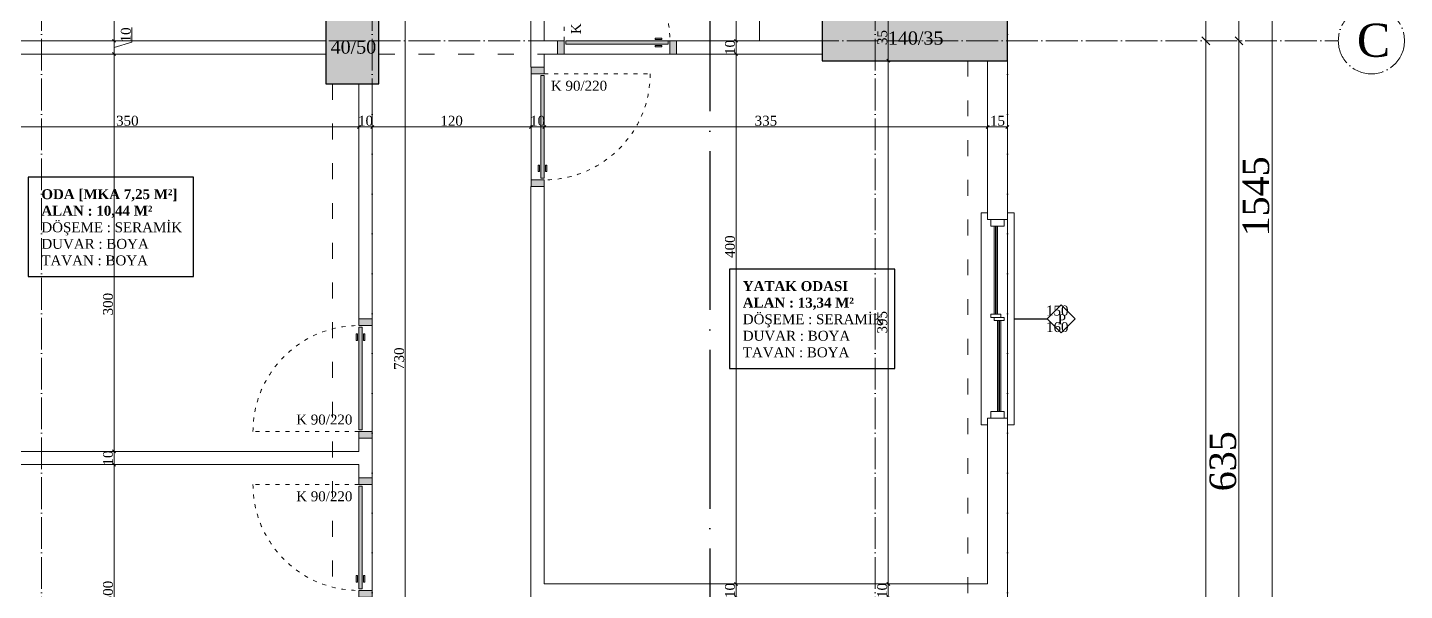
# Model space of a CAD drawing. Header units: metres. Extents: x -5196 to 34307, y 7076 to 19260.
# Drawn here: x 12352 to 13392, y 10301 to 10726 of the extents above; entities that cross this region are included whole.
import ezdxf

# ---------------------------------------------------------------- set-up
doc = ezdxf.new("R2010")
doc.units = ezdxf.units.M
doc.linetypes.add('ACAD_ISO03W100', pattern=[30, 12, -18])
doc.linetypes.add('ACAD_ISO04W100', pattern=[30, 24, -3, 0, -3])
doc.layers.add('YLZ-AKS', color=7, linetype='ACAD_ISO04W100', lineweight=5, true_color=0x2e2f36)
doc.layers.add('YLZ-TARAMA', color=7, linetype='Continuous', lineweight=5, true_color=0x686d6c)
for name, color, linetype, lineweight in [('YLZ-DUVAR', 151, 'Continuous', 20), ('YLZ-KAPI', 241, 'Continuous', 9), ('YLZ-PENCERE', 231, 'Continuous', 5), ('YLZ-TEFRİŞ', 191, 'Continuous', 20), ('YLZ-ÖLÇÜ', 251, 'Continuous', 5)]:
    doc.layers.add(name, color=color, linetype=linetype, lineweight=lineweight)
for name, color, linetype in [('YLZ-Kesit Çizgisi', 10, 'Continuous'), ('YLZ-KOLON', 191, 'Continuous'), ('YLZ-YAZI', 113, 'Continuous')]:
    doc.layers.add(name, color=color, linetype=linetype)
doc.layers.add('YLZ-KİRİŞ', color=123, linetype='ACAD_ISO03W100', lineweight=5, transparency=0.5)
doc.styles.add('ARIAL', font='times.ttf')
doc.dimstyles.new('YLZ - Dış Ölçü', dxfattribs={"dimscale": 2, "dimtxt": 10, "dimasz": 3, "dimexe": 1.25, "dimexo": 1, "dimgap": 1, "dimtad": 1, "dimdec": 1, "dimrnd": 0.5, "dimtxsty": 'ARIAL', "dimblk": 'OBLIQUE', "dimcen": 1, "dimclrd": 250, "dimclre": 250, "dimclrt": 150, "dimadec": 0, "dimazin": 0, "dimtfac": 1, "dimtdec": 1, "dimtmove": 1, "dimatfit": 3, "dimldrblk": 'OBLIQUE', "dimfxl": 0, "dimarcsym": 0})
doc.dimstyles.new('YLZ - İç Ölçü', dxfattribs={"dimscale": 0.75, "dimtxt": 10, "dimasz": 3, "dimexe": 1.25, "dimexo": 1, "dimgap": 1, "dimtad": 1, "dimdec": 1, "dimrnd": 0.5, "dimtxsty": 'ARIAL', "dimblk": 'OBLIQUE', "dimcen": 1, "dimclrd": 256, "dimclre": 256, "dimclrt": 125, "dimadec": 0, "dimazin": 0, "dimtfac": 1, "dimtdec": 1, "dimtmove": 1, "dimatfit": 3, "dimldrblk": 'OBLIQUE', "dimfxl": 0, "dimarcsym": 0})

# ---------------------------------------------------------------- blocks, each defined once
blk = doc.blocks.new('B.K Kolon Plan')
at = {"layer": 'YLZ-TARAMA'}
h = blk.add_hatch(dxfattribs=at)
h.set_pattern_fill('ANSI33', color=256, angle=-90)
h.set_pattern_definition([(315, (-461660.3205, -4493945.85), (4.4901280605, 4.4901280605), []), (315, (-461660.3205, -4493950.34), (4.4901280605, 4.4901280605), [3.175, -1.5875])])
h.paths.add_polyline_path([(13587, 11241.9), (13557, 11241.9), (13557, 11181.9), (13587, 11181.9)])
h.paths.add_polyline_path([(14042, 11241.9), (13982, 11241.9), (13982, 11211.9), (14042, 11211.9)])
h.paths.add_polyline_path([(14412, 11241.9), (14382, 11241.9), (14382, 11216.9), (14382, 11181.9), (14412, 11181.9)])
h.paths.add_polyline_path([(13697, 10611.9), (13557, 10611.9), (13557, 10576.9), (13697, 10576.9)])
h.paths.add_polyline_path([(14037, 10586.9), (14037, 10614.4), (13997, 10614.4), (13997, 10576.9), (13997, 10554.4), (14037, 10554.4)])
h.paths.add_polyline_path([(14512, 10606.9), (14372, 10606.9), (14372, 10571.9), (14512, 10571.9)])
h.paths.add_polyline_path([(13817, 9981.9), (13657, 9981.9), (13657, 9951.9), (13817, 9951.9)])
h.paths.add_polyline_path([(14037, 9991.9), (13997, 9991.9), (13997, 9941.9), (14037, 9941.9)])
h.paths.add_polyline_path([(14512, 10011.9), (14482, 10011.9), (14482, 9951.9), (14512, 9951.9)])
h.paths.add_polyline_path([(13812, 9756.9), (13782, 9756.9), (13782, 9696.9), (13812, 9696.9), (13812, 9726.9)])
h.paths.add_polyline_path([(14032, 9756.9), (14002, 9756.9), (14002, 9696.9), (14032, 9696.9)])
h.paths.add_polyline_path([(14512, 9726.9), (14482, 9726.9), (14452, 9726.9), (14452, 9696.9), (14512, 9696.9)])
at = {"layer": 'YLZ-KİRİŞ'}
for points in [[(13697, 10576.9), (13997, 10576.9), (13997, 10606.9), (13697, 10606.9)], [(14372, 10606.9), (14037, 10606.9), (14037, 10576.9), (14372, 10576.9)], [(14482, 10011.9), (14512, 10011.9), (14512, 10571.9), (14482, 10571.9)], [(14002, 9991.9), (14032, 9991.9), (14032, 10554.4), (14002, 10554.4)]]:
    blk.add_lwpolyline(points, close=True, dxfattribs=at)
at = {"layer": 'YLZ-KOLON'}
for points in [[(14037, 10614.4), (13997, 10614.4), (13997, 10554.4), (14037, 10554.4)], [(14512, 10606.9), (14372, 10606.9), (14372, 10571.9), (14512, 10571.9)]]:
    blk.add_lwpolyline(points, close=True, dxfattribs=at)
at = {"layer": 'YLZ-YAZI', "char_height": 10, "attachment_point": 1, "style": 'ARIAL'}
for s, insert in [('\\pi24.10626;140/35', (14397.6, 10594)), ('\\pi26.82435;40/50', (13973.8, 10587.2))]:
    blk.add_mtext_dynamic_manual_height_columns(s, width=86.525, gutter_width=12.5, heights=[18.5], dxfattribs=dict(at, insert=insert))
blk = doc.blocks.new('Aks')
at = {"layer": 'YLZ-AKS'}
for p, q in [((479320.8, 4514594.6), (479320.8, 4512399.6)), ((479570.8, 4514594.6), (479570.8, 4512399.6)), ((479950.8, 4514594.6), (479950.8, 4512399.6)), ((480050.8, 4514594.6), (480050.8, 4512399.6)), ((478845.8, 4513539.6), (480300.8, 4513539.6))]:
    blk.add_line(p, q, dxfattribs=at)
blk.add_circle((480325.8, 4513539.6), 25, dxfattribs=at)
at = {"layer": 'YLZ-Kesit Çizgisi', "linetype": 'ACAD_ISO04W100', "ltscale": 5}
blk.add_line((479825.8, 4514657.1), (479825.8, 4512337.1), dxfattribs=at)
at = {"layer": 'YLZ-YAZI', "insert": (480310.1, 4513552.5), "char_height": 25, "attachment_point": 1, "style": 'ARIAL'}
blk.add_mtext_dynamic_manual_height_columns('\\pi4.75549;C', width=31.519, gutter_width=12.5, heights=[8.55], dxfattribs=at)
blk = doc.blocks.new("Kapı 90'lık")
at = {"lineweight": 0, "true_color": 0x939598, "transparency": 33554559}
h = blk.add_hatch(color=252, dxfattribs=at)
h.dxf.hatch_style = 1
h.paths.add_polyline_path([(663.8, 3319.8), (668.8, 3319.8), (668.8, 3329.8), (663.8, 3329.8)])
h.paths.add_polyline_path([(670, 3327.3), (747.5, 3327.3), (747.5, 3329.8), (670, 3329.8)])
h.paths.add_polyline_path([(675, 3325.3), (680, 3325.3), (680, 3326.3), (675, 3326.3)])
h.paths.add_polyline_path([(680, 3330.8), (680, 3331.8), (675, 3331.8), (675, 3330.8)])
h.paths.add_polyline_path([(753.8, 3329.8), (748.8, 3329.8), (748.8, 3319.8), (753.8, 3319.8)])
at = {"layer": 'YLZ-KAPI', "linetype": 'ACAD_ISO03W100', "ltscale": 0.25}
blk.add_line((748.8, 3329.8), (748.8, 3409.8), dxfattribs=at)
at = {"layer": 'YLZ-KAPI'}
blk.add_line((748.8, 3319.8), (668.8, 3319.8), dxfattribs=at)
for points in [[(663.8, 3329.8), (663.8, 3319.8), (668.8, 3319.8), (668.8, 3329.8)], [(747.5, 3327.3), (670, 3327.3), (670, 3329.8), (747.5, 3329.8)], [(680, 3331.8), (680, 3330.8), (675, 3330.8), (675, 3331.8)], [(753.8, 3329.8), (753.8, 3319.8), (748.8, 3319.8), (748.8, 3329.8)], [(680, 3325.3), (680, 3326.3), (675, 3326.3), (675, 3325.3)]]:
    blk.add_lwpolyline(points, close=True, dxfattribs=at)
at = {"layer": 'YLZ-KAPI', "linetype": 'ACAD_ISO03W100', "ltscale": 0.25}
blk.add_arc((748.8, 3329.8), 80, 90, 180, dxfattribs=at)
blk = doc.blocks.new('KP-2')
at = {"layer": 'YLZ-PENCERE'}
for p, q in [((13583.2, 12946.9), (13583.2, 12880.6)), ((13584.2, 12946.9), (13584.2, 12880.6)), ((13584.7, 12946.9), (13584.7, 12880.6)), ((13585.7, 12946.9), (13585.7, 12880.6)), ((13585.7, 12875.6), (13585.7, 12806.9)), ((13586.7, 12875.6), (13586.7, 12806.9)), ((13587.2, 12875.6), (13587.2, 12806.9)), ((13588.2, 12875.6), (13588.2, 12806.9))]:
    blk.add_line(p, q, dxfattribs=at)
for points in [[(13578.2, 12956.9), (13573.2, 12956.9), (13573.2, 12796.9), (13578.2, 12796.9)], [(13593.2, 12956.9), (13598.2, 12956.9), (13598.2, 12796.9), (13593.2, 12796.9)]]:
    blk.add_lwpolyline(points, dxfattribs=at)
for points in [[(13590.7, 12951.9), (13580.7, 12951.9), (13580.7, 12946.9), (13590.7, 12946.9)], [(13588.2, 12880.6), (13580.7, 12880.6), (13580.7, 12878.1), (13588.2, 12878.1)], [(13590.7, 12878.1), (13583.2, 12878.1), (13583.2, 12875.6), (13590.7, 12875.6)], [(13590.7, 12806.9), (13580.7, 12806.9), (13580.7, 12801.9), (13590.7, 12801.9)]]:
    blk.add_lwpolyline(points, close=True, dxfattribs=at)
at = {"layer": 'YLZ-YAZI'}
blk.add_line((13598.2, 12876.9), (13623.2, 12876.9), dxfattribs=at)
blk.add_lwpolyline([(13623.2, 12876.9), (13633.8, 12887.5), (13644.4, 12876.9), (13633.8, 12866.3)], close=True, dxfattribs=at)
at = {"layer": 'YLZ-ÖLÇÜ', "xscale": -1}
blk.add_blockref("Kapı 90'lık", (14006.9, 9757.1), dxfattribs=at)
at = {"layer": 'YLZ-ÖLÇÜ'}
for p, xscale, rotation in [((9913.4, 12313.1), -1, 270), ((16432.9, 13540.7), -1.000000000000004, 90)]:
    blk.add_blockref("Kapı 90'lık", p, dxfattribs=dict(at, xscale=xscale, rotation=rotation))
at = {"layer": 'YLZ-ÖLÇÜ', "rotation": 90}
blk.add_blockref("Kapı 90'lık", (16432.9, 12003.1), dxfattribs=at)
at = {"layer": 'YLZ-YAZI', "insert": (13271, 13091.9), "char_height": 7.5, "attachment_point": 7, "rotation": 90, "style": 'ARIAL'}
blk.add_mtext_dynamic_manual_height_columns('K 90/220', width=44.855, gutter_width=12.5, heights=[49.7], dxfattribs=at)
at = {"layer": 'YLZ-YAZI', "char_height": 7.5, "style": 'ARIAL'}
for s, width, heights, insert, attachment_point in [('K 90/220', 44.855, [49.7], (13248.2, 13049.1), 7), ('150\\P160', 58.361, [27.4], (13639.3, 12866.9), 9), ('\\pi14.99218;P', 35.57, [14.5], (13616.2, 12872.9), 7), ('K 90/220', 44.855, [49.7], (13098.2, 12804.7), 3), ('K 90/220', 44.855, [49.7], (13098.2, 12739.1), 9)]:
    blk.add_mtext_dynamic_manual_height_columns(s, width=width, gutter_width=12.5, heights=heights, dxfattribs=dict(at, insert=insert, attachment_point=attachment_point))
blk = doc.blocks.new('B.K. Tefriş')
at = {"layer": 'YLZ-TEFRİŞ'}
blk.add_line((13405.7, 8211.9), (13405.7, 8086.9), dxfattribs=at)
blk = doc.blocks.new('Z.K.-Mahal İsimleri')
at = {"layer": 'YLZ-YAZI'}
for points in [[(-2685.4, -11265.3), (-2685.4, -11340.3), (-2560.4, -11340.3), (-2560.4, -11265.3), (-2685.4, -11265.3)], [(-2155.4, -11334.7), (-2155.4, -11409.7), (-2030.4, -11409.7), (-2030.4, -11334.7), (-2155.4, -11334.7)]]:
    blk.add_lwpolyline(points, dxfattribs=at)
at = {"layer": 'YLZ-YAZI', "char_height": 7.5, "attachment_point": 1, "style": 'ARIAL'}
for s, width, heights, insert in [('{\\fTimes New Roman|b1|i0|c162|p18;ODA [MKA 7,25 M²]\\PALAN : 10,44 M² \\P}DÖŞEME : SERAMİK\\PDUVAR : BOYA \\PTAVAN : BOYA', 187.043, [89.9], (-2675.4, -11274.3)), ('{\\fTimes New Roman|b1|i0|c162|p18;YATAK ODASI\\PALAN : 13,34 M² }\\PDÖŞEME : SERAMİK\\PDUVAR : BOYA \\PTAVAN : BOYA', 148.617, [94.5], (-2145.4, -11343.7))]:
    blk.add_mtext_dynamic_manual_height_columns(s, width=width, gutter_width=12.5, heights=heights, dxfattribs=dict(at, insert=insert))
blk = doc.blocks.new('_Oblique')
at = {"color": 0, "linetype": 'ByBlock', "lineweight": -2}
blk.add_line((-0.5, -0.5), (0.5, 0.5), dxfattribs=at)
blk = doc.blocks.new('*D6095')
at = {"layer": 'Defpoints', "color": 0, "transparency": 16777216}
for p in [(483345, 4516810.7), (483345, 4515265.7), (483345, 4515265.7)]:
    blk.add_point(p, dxfattribs=at)
at = {"layer": 'YLZ-ÖLÇÜ', "color": 250, "lineweight": -2, "transparency": 16777216}
for p, q in [((483345, 4516810.7), (483347.5, 4516810.7)), ((483345, 4516810.7), (483345, 4515265.7)), ((483345, 4515265.7), (483347.5, 4515265.7))]:
    blk.add_line(p, q, dxfattribs=at)
at = {"layer": 'YLZ-ÖLÇÜ', "color": 250, "lineweight": -2, "transparency": 16777216, "xscale": 6, "yscale": 6, "zscale": 6}
for p, rotation in [((483345, 4516810.7), 90), ((483345, 4515265.7), 270)]:
    blk.add_blockref('_Oblique', p, dxfattribs=dict(at, rotation=rotation))
at = {"layer": 'YLZ-ÖLÇÜ', "color": 150, "transparency": 16777216, "insert": (483332.9, 4516038.2), "char_height": 20, "attachment_point": 5, "rotation": 90, "style": 'ARIAL'}
blk.add_mtext('1545', dxfattribs=at)
blk = doc.blocks.new('*D6097')
at = {"layer": 'Defpoints', "color": 0, "transparency": 16777216}
for p in [(483320, 4516155.7), (483320, 4516155.7), (483320, 4515520.7)]:
    blk.add_point(p, dxfattribs=at)
at = {"layer": 'YLZ-ÖLÇÜ', "color": 250, "lineweight": -2, "transparency": 16777216}
for p, q in [((483320, 4516155.7), (483322.5, 4516155.7)), ((483320, 4515520.7), (483320, 4516155.7)), ((483320, 4515520.7), (483322.5, 4515520.7))]:
    blk.add_line(p, q, dxfattribs=at)
at = {"layer": 'YLZ-ÖLÇÜ', "color": 250, "lineweight": -2, "transparency": 16777216, "xscale": 6, "yscale": 6, "zscale": 6}
for p, rotation in [((483320, 4516155.7), 90), ((483320, 4515520.7), 270)]:
    blk.add_blockref('_Oblique', p, dxfattribs=dict(at, rotation=rotation))
at = {"layer": 'YLZ-ÖLÇÜ', "color": 150, "transparency": 16777216, "insert": (483307.9, 4515838.2), "char_height": 20, "attachment_point": 5, "rotation": 90, "style": 'ARIAL'}
blk.add_mtext('635', dxfattribs=at)
blk = doc.blocks.new('*D6098')
at = {"layer": 'Defpoints', "color": 0, "transparency": 16777216}
for p in [(483320, 4516285.7), (483320, 4516285.7), (483320, 4516155.7)]:
    blk.add_point(p, dxfattribs=at)
at = {"layer": 'YLZ-ÖLÇÜ', "color": 250, "lineweight": -2, "transparency": 16777216}
for p, q in [((483320, 4516285.7), (483322.5, 4516285.7)), ((483320, 4516155.7), (483320, 4516285.7)), ((483320, 4516155.7), (483322.5, 4516155.7))]:
    blk.add_line(p, q, dxfattribs=at)
at = {"layer": 'YLZ-ÖLÇÜ', "color": 250, "lineweight": -2, "transparency": 16777216, "xscale": 6, "yscale": 6, "zscale": 6}
for p, rotation in [((483320, 4516285.7), 90), ((483320, 4516155.7), 270)]:
    blk.add_blockref('_Oblique', p, dxfattribs=dict(at, rotation=rotation))
at = {"layer": 'YLZ-ÖLÇÜ', "color": 150, "transparency": 16777216, "insert": (483307.9, 4516220.7), "char_height": 20, "attachment_point": 5, "rotation": 90, "style": 'ARIAL'}
blk.add_mtext('130', dxfattribs=at)
blk = doc.blocks.new('*D6101')
at = {"layer": 'Defpoints', "color": 0, "transparency": 16777216}
for p in [(483295, 4516810.7), (483295, 4516155.7), (483295, 4516155.7)]:
    blk.add_point(p, dxfattribs=at)
at = {"layer": 'YLZ-ÖLÇÜ', "color": 250, "lineweight": -2, "transparency": 16777216}
for p, q in [((483295, 4516810.7), (483297.5, 4516810.7)), ((483295, 4516810.7), (483295, 4516155.7)), ((483295, 4516155.7), (483297.5, 4516155.7))]:
    blk.add_line(p, q, dxfattribs=at)
at = {"layer": 'YLZ-ÖLÇÜ', "color": 250, "lineweight": -2, "transparency": 16777216, "xscale": 6, "yscale": 6, "zscale": 6}
for p, rotation in [((483295, 4516810.7), 90), ((483295, 4516155.7), 270)]:
    blk.add_blockref('_Oblique', p, dxfattribs=dict(at, rotation=rotation))
at = {"layer": 'YLZ-ÖLÇÜ', "color": 150, "transparency": 16777216, "insert": (483282.9, 4516483.2), "char_height": 20, "attachment_point": 5, "rotation": 90, "style": 'ARIAL'}
blk.add_mtext('655', dxfattribs=at)
blk = doc.blocks.new('*D6102')
at = {"layer": 'Defpoints', "color": 0, "transparency": 16777216}
for p in [(483295, 4516155.7), (483295, 4515265.7), (483295, 4515265.7)]:
    blk.add_point(p, dxfattribs=at)
at = {"layer": 'YLZ-ÖLÇÜ', "color": 250, "lineweight": -2, "transparency": 16777216}
for p, q in [((483295, 4516155.7), (483297.5, 4516155.7)), ((483295, 4516155.7), (483295, 4515265.7)), ((483295, 4515265.7), (483297.5, 4515265.7))]:
    blk.add_line(p, q, dxfattribs=at)
at = {"layer": 'YLZ-ÖLÇÜ', "color": 250, "lineweight": -2, "transparency": 16777216, "xscale": 6, "yscale": 6, "zscale": 6}
for p, rotation in [((483295, 4516155.7), 90), ((483295, 4515265.7), 270)]:
    blk.add_blockref('_Oblique', p, dxfattribs=dict(at, rotation=rotation))
at = {"layer": 'YLZ-ÖLÇÜ', "color": 150, "transparency": 16777216, "insert": (483282.8, 4515710.7), "char_height": 20, "attachment_point": 5, "rotation": 90, "style": 'ARIAL'}
blk.add_mtext('890', dxfattribs=at)
blk = doc.blocks.new('*D6261')
at = {"layer": 'Defpoints', "color": 0, "transparency": 16777216}
for p in [(12732.1, 10651.3), (12742.1, 10651.3), (12742.1, 10651.3)]:
    blk.add_point(p, dxfattribs=at)
at = {"layer": 'YLZ-ÖLÇÜ', "color": 251, "lineweight": -2, "transparency": 16777216}
for p, q in [((12732.1, 10651.3), (12732.1, 10652.3)), ((12732.1, 10651.3), (12742.1, 10651.3)), ((12742.1, 10651.3), (12742.1, 10652.3))]:
    blk.add_line(p, q, dxfattribs=at)
at = {"layer": 'YLZ-ÖLÇÜ', "color": 251, "lineweight": -2, "transparency": 16777216, "xscale": 2.25, "yscale": 2.25, "zscale": 2.25, "rotation": 180}
blk.add_blockref('_Oblique', (12732.1, 10651.3), dxfattribs=at)
at = {"layer": 'YLZ-ÖLÇÜ', "color": 251, "lineweight": -2, "transparency": 16777216, "xscale": 2.25, "yscale": 2.25, "zscale": 2.25}
blk.add_blockref('_Oblique', (12742.1, 10651.3), dxfattribs=at)
at = {"layer": 'YLZ-ÖLÇÜ', "color": 125, "transparency": 16777216, "insert": (12737.1, 10655.9), "char_height": 7.5, "attachment_point": 5, "style": 'ARIAL'}
blk.add_mtext('10', dxfattribs=at)
blk = doc.blocks.new('*D6262')
at = {"layer": 'Defpoints', "color": 0, "transparency": 16777216}
for p in [(12742.1, 10651.3), (13077.1, 10651.3), (13077.1, 10651.3)]:
    blk.add_point(p, dxfattribs=at)
at = {"layer": 'YLZ-ÖLÇÜ', "color": 251, "lineweight": -2, "transparency": 16777216}
for p, q in [((12742.1, 10651.3), (12742.1, 10652.3)), ((12742.1, 10651.3), (13077.1, 10651.3)), ((13077.1, 10651.3), (13077.1, 10652.3))]:
    blk.add_line(p, q, dxfattribs=at)
at = {"layer": 'YLZ-ÖLÇÜ', "color": 251, "lineweight": -2, "transparency": 16777216, "xscale": 2.25, "yscale": 2.25, "zscale": 2.25, "rotation": 180}
blk.add_blockref('_Oblique', (12742.1, 10651.3), dxfattribs=at)
at = {"layer": 'YLZ-ÖLÇÜ', "color": 251, "lineweight": -2, "transparency": 16777216, "xscale": 2.25, "yscale": 2.25, "zscale": 2.25}
blk.add_blockref('_Oblique', (13077.1, 10651.3), dxfattribs=at)
at = {"layer": 'YLZ-ÖLÇÜ', "color": 125, "transparency": 16777216, "insert": (12909.6, 10655.9), "char_height": 7.5, "attachment_point": 5, "style": 'ARIAL'}
blk.add_mtext('335', dxfattribs=at)
blk = doc.blocks.new('*D6263')
at = {"layer": 'Defpoints', "color": 0, "transparency": 16777216}
for p in [(13077.1, 10651.3), (13092.1, 10651.3), (13092.1, 10651.3)]:
    blk.add_point(p, dxfattribs=at)
at = {"layer": 'YLZ-ÖLÇÜ', "color": 251, "lineweight": -2, "transparency": 16777216}
for p, q in [((13077.1, 10651.3), (13077.1, 10652.3)), ((13077.1, 10651.3), (13092.1, 10651.3)), ((13092.1, 10651.3), (13092.1, 10652.3))]:
    blk.add_line(p, q, dxfattribs=at)
at = {"layer": 'YLZ-ÖLÇÜ', "color": 251, "lineweight": -2, "transparency": 16777216, "xscale": 2.25, "yscale": 2.25, "zscale": 2.25, "rotation": 180}
blk.add_blockref('_Oblique', (13077.1, 10651.3), dxfattribs=at)
at = {"layer": 'YLZ-ÖLÇÜ', "color": 251, "lineweight": -2, "transparency": 16777216, "xscale": 2.25, "yscale": 2.25, "zscale": 2.25}
blk.add_blockref('_Oblique', (13092.1, 10651.3), dxfattribs=at)
at = {"layer": 'YLZ-ÖLÇÜ', "color": 125, "transparency": 16777216, "insert": (13084.6, 10655.9), "char_height": 7.5, "attachment_point": 5, "style": 'ARIAL'}
blk.add_mtext('15', dxfattribs=at)
blk = doc.blocks.new('*D6258')
at = {"layer": 'Defpoints', "color": 0, "transparency": 16777216}
for p in [(12252.1, 10651.3), (12602.1, 10651.3), (12602.1, 10651.3)]:
    blk.add_point(p, dxfattribs=at)
at = {"layer": 'YLZ-ÖLÇÜ', "color": 251, "lineweight": -2, "transparency": 16777216}
for p, q in [((12252.1, 10651.3), (12252.1, 10652.3)), ((12252.1, 10651.3), (12602.1, 10651.3)), ((12602.1, 10651.3), (12602.1, 10652.3))]:
    blk.add_line(p, q, dxfattribs=at)
at = {"layer": 'YLZ-ÖLÇÜ', "color": 251, "lineweight": -2, "transparency": 16777216, "xscale": 2.25, "yscale": 2.25, "zscale": 2.25, "rotation": 180}
blk.add_blockref('_Oblique', (12252.1, 10651.3), dxfattribs=at)
at = {"layer": 'YLZ-ÖLÇÜ', "color": 251, "lineweight": -2, "transparency": 16777216, "xscale": 2.25, "yscale": 2.25, "zscale": 2.25}
blk.add_blockref('_Oblique', (12602.1, 10651.3), dxfattribs=at)
at = {"layer": 'YLZ-ÖLÇÜ', "color": 125, "transparency": 16777216, "insert": (12427.1, 10655.9), "char_height": 7.5, "attachment_point": 5, "style": 'ARIAL'}
blk.add_mtext('350', dxfattribs=at)
blk = doc.blocks.new('*D6259')
at = {"layer": 'Defpoints', "color": 0, "transparency": 16777216}
for p in [(12602.1, 10651.3), (12612.1, 10651.3), (12612.1, 10651.3)]:
    blk.add_point(p, dxfattribs=at)
at = {"layer": 'YLZ-ÖLÇÜ', "color": 251, "lineweight": -2, "transparency": 16777216}
for p, q in [((12602.1, 10651.3), (12602.1, 10652.3)), ((12602.1, 10651.3), (12612.1, 10651.3)), ((12612.1, 10651.3), (12612.1, 10652.3))]:
    blk.add_line(p, q, dxfattribs=at)
at = {"layer": 'YLZ-ÖLÇÜ', "color": 251, "lineweight": -2, "transparency": 16777216, "xscale": 2.25, "yscale": 2.25, "zscale": 2.25, "rotation": 180}
blk.add_blockref('_Oblique', (12602.1, 10651.3), dxfattribs=at)
at = {"layer": 'YLZ-ÖLÇÜ', "color": 251, "lineweight": -2, "transparency": 16777216, "xscale": 2.25, "yscale": 2.25, "zscale": 2.25}
blk.add_blockref('_Oblique', (12612.1, 10651.3), dxfattribs=at)
at = {"layer": 'YLZ-ÖLÇÜ', "color": 125, "transparency": 16777216, "insert": (12607.1, 10655.9), "char_height": 7.5, "attachment_point": 5, "style": 'ARIAL'}
blk.add_mtext('10', dxfattribs=at)
blk = doc.blocks.new('*D6260')
at = {"layer": 'Defpoints', "color": 0, "transparency": 16777216}
for p in [(12612.1, 10651.3), (12732.1, 10651.3), (12732.1, 10651.3)]:
    blk.add_point(p, dxfattribs=at)
at = {"layer": 'YLZ-ÖLÇÜ', "color": 251, "lineweight": -2, "transparency": 16777216}
for p, q in [((12612.1, 10651.3), (12612.1, 10652.3)), ((12612.1, 10651.3), (12732.1, 10651.3)), ((12732.1, 10651.3), (12732.1, 10652.3))]:
    blk.add_line(p, q, dxfattribs=at)
at = {"layer": 'YLZ-ÖLÇÜ', "color": 251, "lineweight": -2, "transparency": 16777216, "xscale": 2.25, "yscale": 2.25, "zscale": 2.25, "rotation": 180}
blk.add_blockref('_Oblique', (12612.1, 10651.3), dxfattribs=at)
at = {"layer": 'YLZ-ÖLÇÜ', "color": 251, "lineweight": -2, "transparency": 16777216, "xscale": 2.25, "yscale": 2.25, "zscale": 2.25}
blk.add_blockref('_Oblique', (12732.1, 10651.3), dxfattribs=at)
at = {"layer": 'YLZ-ÖLÇÜ', "color": 125, "transparency": 16777216, "insert": (12672.1, 10655.9), "char_height": 7.5, "attachment_point": 5, "style": 'ARIAL'}
blk.add_mtext('120', dxfattribs=at)
blk = doc.blocks.new('*D6325')
at = {"layer": 'Defpoints', "color": 0, "transparency": 16777216}
for p in [(12417.1, 10396.3), (12417.1, 10396.3), (12417.1, 10096.3)]:
    blk.add_point(p, dxfattribs=at)
at = {"layer": 'YLZ-ÖLÇÜ', "color": 251, "lineweight": -2, "transparency": 16777216}
for p, q in [((12417.1, 10396.3), (12418, 10396.3)), ((12417.1, 10096.3), (12417.1, 10396.3)), ((12417.1, 10096.3), (12418, 10096.3))]:
    blk.add_line(p, q, dxfattribs=at)
at = {"layer": 'YLZ-ÖLÇÜ', "color": 251, "lineweight": -2, "transparency": 16777216, "xscale": 2.25, "yscale": 2.25, "zscale": 2.25}
for p, rotation in [((12417.1, 10396.3), 90), ((12417.1, 10096.3), 270)]:
    blk.add_blockref('_Oblique', p, dxfattribs=dict(at, rotation=rotation))
at = {"layer": 'YLZ-ÖLÇÜ', "color": 125, "transparency": 16777216, "insert": (12412.5, 10300.1), "char_height": 7.5, "attachment_point": 5, "rotation": 90, "style": 'ARIAL'}
blk.add_mtext('300', dxfattribs=at)
blk = doc.blocks.new('*D6306')
at = {"layer": 'Defpoints', "color": 0, "transparency": 16777216}
for p in [(12887.1, 10716.3), (12887.1, 10706.3), (12887.1, 10706.3)]:
    blk.add_point(p, dxfattribs=at)
at = {"layer": 'YLZ-ÖLÇÜ', "color": 251, "lineweight": -2, "transparency": 16777216}
for p, q in [((12887.1, 10716.3), (12888, 10716.3)), ((12887.1, 10716.3), (12887.1, 10706.3)), ((12887.1, 10706.3), (12888, 10706.3))]:
    blk.add_line(p, q, dxfattribs=at)
at = {"layer": 'YLZ-ÖLÇÜ', "color": 251, "lineweight": -2, "transparency": 16777216, "xscale": 2.25, "yscale": 2.25, "zscale": 2.25}
for p, rotation in [((12887.1, 10716.3), 90), ((12887.1, 10706.3), 270)]:
    blk.add_blockref('_Oblique', p, dxfattribs=dict(at, rotation=rotation))
at = {"layer": 'YLZ-ÖLÇÜ', "color": 125, "transparency": 16777216, "insert": (12882.5, 10711.3), "char_height": 7.5, "attachment_point": 5, "rotation": 90, "style": 'ARIAL'}
blk.add_mtext('10', dxfattribs=at)
blk = doc.blocks.new('*D6307')
at = {"layer": 'Defpoints', "color": 0, "transparency": 16777216}
for p in [(12887.1, 10706.3), (12887.1, 10306.3), (12887.1, 10306.3)]:
    blk.add_point(p, dxfattribs=at)
at = {"layer": 'YLZ-ÖLÇÜ', "color": 251, "lineweight": -2, "transparency": 16777216}
for p, q in [((12887.1, 10706.3), (12888, 10706.3)), ((12887.1, 10706.3), (12887.1, 10306.3)), ((12887.1, 10306.3), (12888, 10306.3))]:
    blk.add_line(p, q, dxfattribs=at)
at = {"layer": 'YLZ-ÖLÇÜ', "color": 251, "lineweight": -2, "transparency": 16777216, "xscale": 2.25, "yscale": 2.25, "zscale": 2.25}
for p, rotation in [((12887.1, 10706.3), 90), ((12887.1, 10306.3), 270)]:
    blk.add_blockref('_Oblique', p, dxfattribs=dict(at, rotation=rotation))
at = {"layer": 'YLZ-ÖLÇÜ', "color": 125, "transparency": 16777216, "insert": (12882.5, 10560.9), "char_height": 7.5, "attachment_point": 5, "rotation": 90, "style": 'ARIAL'}
blk.add_mtext('400', dxfattribs=at)
blk = doc.blocks.new('*D6308')
at = {"layer": 'Defpoints', "color": 0, "transparency": 16777216}
for p in [(12887.1, 10306.3), (12887.1, 10296.3), (12887.1, 10296.3)]:
    blk.add_point(p, dxfattribs=at)
at = {"layer": 'YLZ-ÖLÇÜ', "color": 251, "lineweight": -2, "transparency": 16777216}
for p, q in [((12887.1, 10306.3), (12888, 10306.3)), ((12887.1, 10306.3), (12887.1, 10296.3)), ((12887.1, 10296.3), (12888, 10296.3))]:
    blk.add_line(p, q, dxfattribs=at)
at = {"layer": 'YLZ-ÖLÇÜ', "color": 251, "lineweight": -2, "transparency": 16777216, "xscale": 2.25, "yscale": 2.25, "zscale": 2.25}
for p, rotation in [((12887.1, 10306.3), 90), ((12887.1, 10296.3), 270)]:
    blk.add_blockref('_Oblique', p, dxfattribs=dict(at, rotation=rotation))
at = {"layer": 'YLZ-ÖLÇÜ', "color": 125, "transparency": 16777216, "insert": (12882.5, 10301.3), "char_height": 7.5, "attachment_point": 5, "rotation": 90, "style": 'ARIAL'}
blk.add_mtext('10', dxfattribs=at)
blk = doc.blocks.new('*D6305')
at = {"layer": 'Defpoints', "color": 0, "transparency": 16777216}
for p in [(12887.1, 10841.3), (12887.1, 10716.3), (12887.1, 10716.3)]:
    blk.add_point(p, dxfattribs=at)
at = {"layer": 'YLZ-ÖLÇÜ', "color": 251, "lineweight": -2, "transparency": 16777216}
for p, q in [((12887.1, 10841.3), (12888, 10841.3)), ((12887.1, 10841.3), (12887.1, 10716.3)), ((12887.1, 10716.3), (12888, 10716.3))]:
    blk.add_line(p, q, dxfattribs=at)
at = {"layer": 'YLZ-ÖLÇÜ', "color": 251, "lineweight": -2, "transparency": 16777216, "xscale": 2.25, "yscale": 2.25, "zscale": 2.25}
for p, rotation in [((12887.1, 10841.3), 90), ((12887.1, 10716.3), 270)]:
    blk.add_blockref('_Oblique', p, dxfattribs=dict(at, rotation=rotation))
at = {"layer": 'YLZ-ÖLÇÜ', "color": 125, "transparency": 16777216, "insert": (12882.5, 10811.3), "char_height": 7.5, "attachment_point": 5, "rotation": 90, "style": 'ARIAL'}
blk.add_mtext('125', dxfattribs=at)
blk = doc.blocks.new('*D6298')
at = {"layer": 'Defpoints', "color": 0, "transparency": 16777216}
for p in [(13002.1, 10306.3), (13002.1, 10306.3), (13002.1, 10296.3)]:
    blk.add_point(p, dxfattribs=at)
at = {"layer": 'YLZ-ÖLÇÜ', "color": 251, "lineweight": -2, "transparency": 16777216}
for p, q in [((13002.1, 10306.3), (13003, 10306.3)), ((13002.1, 10296.3), (13002.1, 10306.3)), ((13002.1, 10296.3), (13003, 10296.3))]:
    blk.add_line(p, q, dxfattribs=at)
at = {"layer": 'YLZ-ÖLÇÜ', "color": 251, "lineweight": -2, "transparency": 16777216, "xscale": 2.25, "yscale": 2.25, "zscale": 2.25}
for p, rotation in [((13002.1, 10306.3), 90), ((13002.1, 10296.3), 270)]:
    blk.add_blockref('_Oblique', p, dxfattribs=dict(at, rotation=rotation))
at = {"layer": 'YLZ-ÖLÇÜ', "color": 125, "transparency": 16777216, "insert": (12997.5, 10301.3), "char_height": 7.5, "attachment_point": 5, "rotation": 90, "style": 'ARIAL'}
blk.add_mtext('10', dxfattribs=at)
blk = doc.blocks.new('*D6299')
at = {"layer": 'Defpoints', "color": 0, "transparency": 16777216}
for p in [(13002.1, 10701.3), (13002.1, 10701.3), (13002.1, 10306.3)]:
    blk.add_point(p, dxfattribs=at)
at = {"layer": 'YLZ-ÖLÇÜ', "color": 251, "lineweight": -2, "transparency": 16777216}
for p, q in [((13002.1, 10701.3), (13003, 10701.3)), ((13002.1, 10306.3), (13002.1, 10701.3)), ((13002.1, 10306.3), (13003, 10306.3))]:
    blk.add_line(p, q, dxfattribs=at)
at = {"layer": 'YLZ-ÖLÇÜ', "color": 251, "lineweight": -2, "transparency": 16777216, "xscale": 2.25, "yscale": 2.25, "zscale": 2.25}
for p, rotation in [((13002.1, 10701.3), 90), ((13002.1, 10306.3), 270)]:
    blk.add_blockref('_Oblique', p, dxfattribs=dict(at, rotation=rotation))
at = {"layer": 'YLZ-ÖLÇÜ', "color": 125, "transparency": 16777216, "insert": (12997.5, 10503.8), "char_height": 7.5, "attachment_point": 5, "rotation": 90, "style": 'ARIAL'}
blk.add_mtext('395', dxfattribs=at)
blk = doc.blocks.new('*D6300')
at = {"layer": 'Defpoints', "color": 0, "transparency": 16777216}
for p in [(13002.1, 10736.3), (13002.1, 10736.3), (13002.1, 10701.3)]:
    blk.add_point(p, dxfattribs=at)
at = {"layer": 'YLZ-ÖLÇÜ', "color": 251, "lineweight": -2, "transparency": 16777216}
for p, q in [((13002.1, 10736.3), (13003, 10736.3)), ((13002.1, 10701.3), (13002.1, 10736.3)), ((13002.1, 10701.3), (13003, 10701.3))]:
    blk.add_line(p, q, dxfattribs=at)
at = {"layer": 'YLZ-ÖLÇÜ', "color": 251, "lineweight": -2, "transparency": 16777216, "xscale": 2.25, "yscale": 2.25, "zscale": 2.25}
for p, rotation in [((13002.1, 10736.3), 90), ((13002.1, 10701.3), 270)]:
    blk.add_blockref('_Oblique', p, dxfattribs=dict(at, rotation=rotation))
at = {"layer": 'YLZ-ÖLÇÜ', "color": 125, "transparency": 16777216, "insert": (12997.5, 10718.8), "char_height": 7.5, "attachment_point": 5, "rotation": 90, "style": 'ARIAL'}
blk.add_mtext('35', dxfattribs=at)
blk = doc.blocks.new('*D6317')
at = {"layer": 'Defpoints', "color": 0, "transparency": 16777216}
for p in [(12637.1, 10841.3), (12637.1, 10841.3), (12637.1, 10111.3)]:
    blk.add_point(p, dxfattribs=at)
at = {"layer": 'YLZ-ÖLÇÜ', "color": 251, "lineweight": -2, "transparency": 16777216}
for p, q in [((12637.1, 10841.3), (12638, 10841.3)), ((12637.1, 10111.3), (12637.1, 10841.3)), ((12637.1, 10111.3), (12638, 10111.3))]:
    blk.add_line(p, q, dxfattribs=at)
at = {"layer": 'YLZ-ÖLÇÜ', "color": 251, "lineweight": -2, "transparency": 16777216, "xscale": 2.25, "yscale": 2.25, "zscale": 2.25}
for p, rotation in [((12637.1, 10841.3), 90), ((12637.1, 10111.3), 270)]:
    blk.add_blockref('_Oblique', p, dxfattribs=dict(at, rotation=rotation))
at = {"layer": 'YLZ-ÖLÇÜ', "color": 125, "transparency": 16777216, "insert": (12632.5, 10476.3), "char_height": 7.5, "attachment_point": 5, "rotation": 90, "style": 'ARIAL'}
blk.add_mtext('730', dxfattribs=at)
blk = doc.blocks.new('*D6326')
at = {"layer": 'Defpoints', "color": 0, "transparency": 16777216}
for p in [(12417.1, 10406.3), (12417.1, 10406.3), (12417.1, 10396.3)]:
    blk.add_point(p, dxfattribs=at)
at = {"layer": 'YLZ-ÖLÇÜ', "color": 251, "lineweight": -2, "transparency": 16777216}
for p, q in [((12417.1, 10406.3), (12418, 10406.3)), ((12417.1, 10396.3), (12417.1, 10406.3)), ((12417.1, 10396.3), (12418, 10396.3))]:
    blk.add_line(p, q, dxfattribs=at)
at = {"layer": 'YLZ-ÖLÇÜ', "color": 251, "lineweight": -2, "transparency": 16777216, "xscale": 2.25, "yscale": 2.25, "zscale": 2.25}
for p, rotation in [((12417.1, 10406.3), 90), ((12417.1, 10396.3), 270)]:
    blk.add_blockref('_Oblique', p, dxfattribs=dict(at, rotation=rotation))
at = {"layer": 'YLZ-ÖLÇÜ', "color": 125, "transparency": 16777216, "insert": (12412.5, 10401.3), "char_height": 7.5, "attachment_point": 5, "rotation": 90, "style": 'ARIAL'}
blk.add_mtext('10', dxfattribs=at)
blk = doc.blocks.new('*D6327')
at = {"layer": 'Defpoints', "color": 0, "transparency": 16777216}
for p in [(12417.1, 10706.3), (12417.1, 10706.3), (12417.1, 10406.3)]:
    blk.add_point(p, dxfattribs=at)
at = {"layer": 'YLZ-ÖLÇÜ', "color": 251, "lineweight": -2, "transparency": 16777216}
for p, q in [((12417.1, 10706.3), (12418, 10706.3)), ((12417.1, 10406.3), (12417.1, 10706.3)), ((12417.1, 10406.3), (12418, 10406.3))]:
    blk.add_line(p, q, dxfattribs=at)
at = {"layer": 'YLZ-ÖLÇÜ', "color": 251, "lineweight": -2, "transparency": 16777216, "xscale": 2.25, "yscale": 2.25, "zscale": 2.25}
for p, rotation in [((12417.1, 10706.3), 90), ((12417.1, 10406.3), 270)]:
    blk.add_blockref('_Oblique', p, dxfattribs=dict(at, rotation=rotation))
at = {"layer": 'YLZ-ÖLÇÜ', "color": 125, "transparency": 16777216, "insert": (12412.5, 10517.5), "char_height": 7.5, "attachment_point": 5, "rotation": 90, "style": 'ARIAL'}
blk.add_mtext('300', dxfattribs=at)
blk = doc.blocks.new('*D6328')
at = {"layer": 'Defpoints', "color": 0, "transparency": 16777216}
for p in [(12417.1, 10716.3), (12417.1, 10716.3), (12417.1, 10706.3)]:
    blk.add_point(p, dxfattribs=at)
at = {"layer": 'YLZ-ÖLÇÜ', "color": 251, "lineweight": -2, "transparency": 16777216}
for p, q in [((12417.1, 10716.3), (12418, 10716.3)), ((12417.1, 10706.3), (12417.1, 10716.3)), ((12430.6, 10715.4), (12430.6, 10726.3)), ((12417.1, 10711.3), (12430.6, 10715.4)), ((12417.1, 10706.3), (12418, 10706.3))]:
    blk.add_line(p, q, dxfattribs=at)
at = {"layer": 'YLZ-ÖLÇÜ', "color": 251, "lineweight": -2, "transparency": 16777216, "xscale": 2.25, "yscale": 2.25, "zscale": 2.25}
for p, rotation in [((12417.1, 10716.3), 90), ((12417.1, 10706.3), 270)]:
    blk.add_blockref('_Oblique', p, dxfattribs=dict(at, rotation=rotation))
at = {"layer": 'YLZ-ÖLÇÜ', "color": 125, "transparency": 16777216, "insert": (12426, 10720.8), "char_height": 7.5, "attachment_point": 5, "rotation": 90, "style": 'ARIAL'}
blk.add_mtext('10', dxfattribs=at)
blk = doc.blocks.new('*D6329')
at = {"layer": 'Defpoints', "color": 0, "transparency": 16777216}
for p in [(12417.1, 11356.3), (12417.1, 11356.3), (12417.1, 10716.3)]:
    blk.add_point(p, dxfattribs=at)
at = {"layer": 'YLZ-ÖLÇÜ', "color": 251, "lineweight": -2, "transparency": 16777216}
for p, q in [((12417.1, 11356.3), (12418, 11356.3)), ((12417.1, 10716.3), (12417.1, 11356.3)), ((12417.1, 10716.3), (12418, 10716.3))]:
    blk.add_line(p, q, dxfattribs=at)
at = {"layer": 'YLZ-ÖLÇÜ', "color": 251, "lineweight": -2, "transparency": 16777216, "xscale": 2.25, "yscale": 2.25, "zscale": 2.25}
for p, rotation in [((12417.1, 11356.3), 90), ((12417.1, 10716.3), 270)]:
    blk.add_blockref('_Oblique', p, dxfattribs=dict(at, rotation=rotation))
at = {"layer": 'YLZ-ÖLÇÜ', "color": 125, "transparency": 16777216, "insert": (12412.5, 11036.3), "char_height": 7.5, "attachment_point": 5, "rotation": 90, "style": 'ARIAL'}
blk.add_mtext('640', dxfattribs=at)
blk = doc.blocks.new('ZK. Dış Ölçü')
at = {"layer": 'YLZ-ÖLÇÜ'}
for base, p1, p2, angle, picture, middle in [((483295.03, 4516155.65), (483295.03, 4516810.65), (483295.03, 4516155.65), 90, '*D6101', (483282.86, 4516483.15)), ((483320.03, 4516285.65), (483320.03, 4516155.65), (483320.03, 4516285.65), 270, '*D6098', (483307.86, 4516220.65)), ((483295.03, 4515265.65), (483295.03, 4516155.65), (483295.03, 4515265.65), 90, '*D6102', (483282.83, 4515710.65)), ((483320.03, 4516155.65), (483320.03, 4515520.65), (483320.03, 4516155.65), 270, '*D6097', (483307.86, 4515838.15))]:
    dim = blk.add_linear_dim(base=base, p1=p1, p2=p2, angle=angle, dimstyle='YLZ - Dış Ölçü', dxfattribs=at)
    dim.commit()
    dim.dimension.update_dxf_attribs({"geometry": picture, "text_midpoint": middle})
dim = blk.add_aligned_dim(p1=(483345.03, 4516810.65), p2=(483345.03, 4515265.65), distance=0, dimstyle='YLZ - Dış Ölçü', dxfattribs=at)
dim.commit()
dim.dimension.update_dxf_attribs({"geometry": '*D6095', "text_midpoint": (483332.86, 4516038.15)})
blk = doc.blocks.new('Z.K. İç Ölçü')
at = {"layer": 'YLZ-ÖLÇÜ'}
for base, p1, p2, angle, picture, middle in [((12417.1, 11356.32), (12417.1, 10716.32), (12417.1, 11356.32), 270, '*D6329', (12412.53, 11036.32)), ((12637.1, 10841.32), (12637.1, 10111.32), (12637.1, 10841.32), 270, '*D6317', (12632.52, 10476.32)), ((13002.1, 10736.32), (13002.1, 10701.32), (13002.1, 10736.32), 270, '*D6300', (12997.53, 10718.82)), ((12417.1, 10716.32), (12417.1, 10706.32), (12417.1, 10716.32), 270, '*D6328', (12426.04, 10716.13)), ((13002.1, 10701.32), (13002.1, 10306.32), (13002.1, 10701.32), 270, '*D6299', (12997.52, 10503.82)), ((12602.1, 10651.32), (12252.1, 10651.32), (12602.1, 10651.32), 180, '*D6258', (12427.1, 10655.89)), ((12732.1, 10651.32), (12612.1, 10651.32), (12732.1, 10651.32), 180, '*D6260', (12672.1, 10655.89)), ((13077.1, 10651.32), (12742.1, 10651.32), (13077.1, 10651.32), 180, '*D6262', (12909.6, 10655.89)), ((13092.1, 10651.32), (13077.1, 10651.32), (13092.1, 10651.32), 180, '*D6263', (13084.6, 10655.89))]:
    dim = blk.add_linear_dim(base=base, p1=p1, p2=p2, angle=angle, dimstyle='YLZ - İç Ölçü', dxfattribs=at)
    dim.commit()
    dim.dimension.update_dxf_attribs({"geometry": picture, "text_midpoint": middle})
for base, p1, p2, angle, picture, middle in [((12887.1, 10716.32), (12887.1, 10841.32), (12887.1, 10716.32), 90, '*D6305', (12887.1, 10811.32)), ((12887.1, 10706.32), (12887.1, 10716.32), (12887.1, 10706.32), 90, '*D6306', (12887.1, 10711.32)), ((12417.1, 10706.32), (12417.1, 10406.32), (12417.1, 10706.32), 270, '*D6327', (12417.1, 10517.48)), ((12887.1, 10306.32), (12887.1, 10706.32), (12887.1, 10306.32), 90, '*D6307', (12887.1, 10560.9)), ((12612.1, 10651.32), (12602.1, 10651.32), (12612.1, 10651.32), 180, '*D6259', (12607.1, 10651.32)), ((12742.1, 10651.32), (12732.1, 10651.32), (12742.1, 10651.32), 180, '*D6261', (12737.1, 10651.32)), ((12417.1, 10406.32), (12417.1, 10396.32), (12417.1, 10406.32), 270, '*D6326', (12417.1, 10401.32)), ((12417.1, 10396.32), (12417.1, 10096.32), (12417.1, 10396.32), 270, '*D6325', (12417.1, 10300.08)), ((12887.1, 10296.32), (12887.1, 10306.32), (12887.1, 10296.32), 90, '*D6308', (12887.1, 10301.32)), ((13002.1, 10306.32), (13002.1, 10296.32), (13002.1, 10306.32), 270, '*D6298', (13002.1, 10301.32))]:
    dim = blk.add_linear_dim(base=base, p1=p1, p2=p2, angle=angle, dimstyle='YLZ - İç Ölçü', dxfattribs=at)
    dim.commit()
    dim.dimension.update_dxf_attribs({"geometry": picture, "text_midpoint": middle, "dimtype": 128})

msp = doc.modelspace()

# ---------------------------------------------------------------- linework, layer by layer
at = {"layer": 'YLZ-DUVAR'}
for p, q in [((12732.1, 10696.32), (12732.1, 10841.32)), ((12742.1, 10716.32), (12742.1, 10841.32)), ((12277.1, 10716.32), (12577.1, 10716.32)), ((12752.1, 10716.32), (12742.1, 10716.32)), ((12752.1, 10716.32), (12752.1, 10706.32)), ((12952.1, 10716.32), (12842.1, 10716.32)), ((12842.1, 10716.32), (12842.1, 10706.32)), ((12277.1, 10706.32), (12577.1, 10706.32)), ((12742.1, 10696.32), (12742.1, 10706.32)), ((12752.1, 10706.32), (12742.1, 10706.32)), ((12952.1, 10706.32), (12842.1, 10706.32)), ((12742.1, 10696.32), (12732.1, 10696.32)), ((13077.1, 10581.32), (13077.1, 10701.32)), ((13092.1, 10581.32), (13092.1, 10701.32)), ((12602.1, 10506.32), (12602.1, 10683.82)), ((12612.1, 10506.32), (12612.1, 10683.82)), ((12732.1, 10296.32), (12732.1, 10606.32)), ((12742.1, 10606.32), (12732.1, 10606.32)), ((12742.1, 10306.32), (12742.1, 10606.32)), ((13077.1, 10581.32), (13092.1, 10581.32)), ((12602.1, 10506.32), (12612.1, 10506.32)), ((13077.1, 10306.32), (13077.1, 10431.32)), ((13077.1, 10431.32), (13092.1, 10431.32)), ((13092.1, 10281.32), (13092.1, 10431.32)), ((12602.1, 10406.32), (12602.1, 10416.32)), ((12602.1, 10416.32), (12612.1, 10416.32)), ((12612.1, 10386.32), (12612.1, 10416.32)), ((12252.1, 10406.32), (12602.1, 10406.32)), ((12252.1, 10396.32), (12602.1, 10396.32)), ((12602.1, 10386.32), (12602.1, 10396.32)), ((12602.1, 10386.32), (12612.1, 10386.32)), ((12742.1, 10306.32), (13077.1, 10306.32))]:
    msp.add_line(p, q, dxfattribs=at)

# ---------------------------------------------------------------- block references
msp.add_blockref('B.K Kolon Plan', (-1419.91, 129.42))
for name, p in [('B.K. Tefriş', (-501.06, 2629.42)), ('KP-2', (-501.06, -2370.58))]:
    msp.add_blockref(name, p, dxfattribs=at)
at = {"layer": 'YLZ-TEFRİŞ'}
msp.add_blockref('Aks', (-466958.68, -4502823.23), dxfattribs=at)
at = {"layer": 'YLZ-ÖLÇÜ'}
for name, p in [('ZK. Dış Ölçü', (-470052.93, -4505439.33)), ('Z.K. İç Ölçü', (0, 0)), ('Z.K.-Mahal İsimleri', (15037.51, 21878.57))]:
    msp.add_blockref(name, p, dxfattribs=at)

doc.saveas('drawing.dxf')
